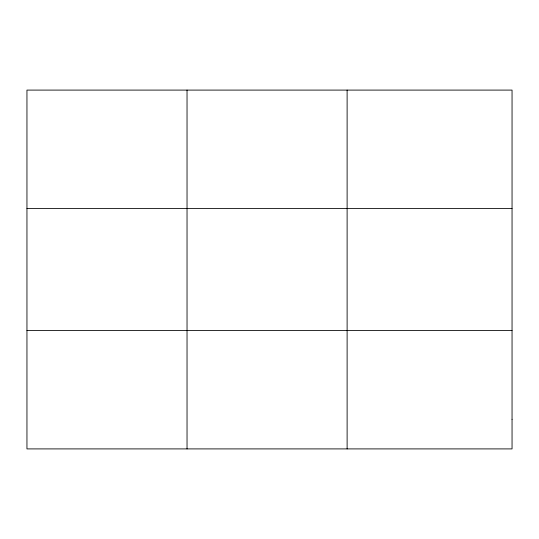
<?xml version="1.0" encoding="UTF-8"?>
<svg xmlns="http://www.w3.org/2000/svg" width="539" height="539" viewBox="0 0 539 539"><rect width="100%" height="100%" fill="white"/><g stroke="black" fill="none" stroke-linecap="round" stroke-linejoin="round"><path stroke-width="0.81" d="M187.033 448.906L187.033 90.094M347.116 448.906L347.116 90.094M26.95 208.499L512.05 208.499M26.95 330.501L512.05 330.501M512.05 419.302L512.05 448.906L26.95 448.906L26.95 90.094L512.05 90.094L512.05 419.302"/></g></svg>
